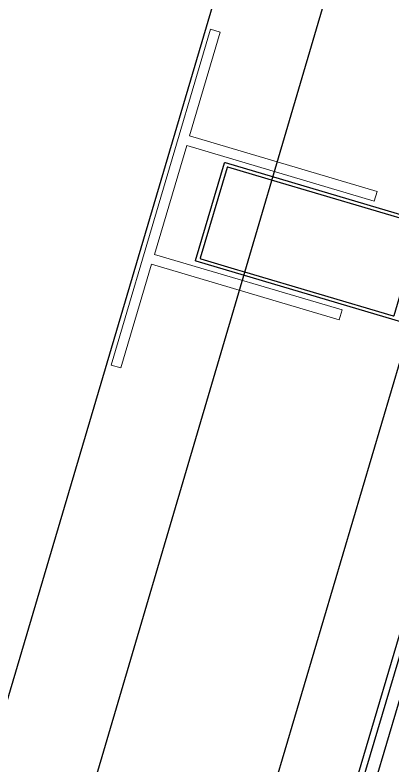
# Model space of a CAD drawing. Header units: millimetres. Extents: x 62878 to 70819, y -67946 to -61850.
# Drawn here: x 68160.17 to 68178.49, y -64939.81 to -64903.42 of the extents above; entities that cross this region are included whole.
import ezdxf

# ---------------------------------------------------------------- set-up
doc = ezdxf.new("R2010")
doc.units = ezdxf.units.MM
doc.layers.add('Dog_dos_yeni', color=63, linetype='Continuous', lineweight=5)
doc.layers.add('DOGRAMA', color=171, linetype='Continuous', lineweight=0)
doc.layers.add('ÇATI K', color=254, linetype='Continuous')

msp = doc.modelspace()

# ---------------------------------------------------------------- linework, layer by layer
msp.add_lwpolyline([(68896.021, -63031.435), (69030.259, -63071.184), (69185.279, -62547.653), (68892.999, -62461.107, 1.044368), (68063.198, -62298.73, 0.204375), (63106.96, -62494.783, 0.353953), (62932.94, -62997.825), (63753.185, -65779.598), (64154.954, -67142.153), (65336.723, -66792.622), (65336.7, -66829.112), (65270.535, -66829.071, 0.626789), (65270.199, -67369.071), (65531.845, -67369.234, 0.926242), (66130.088, -67369.606), (66391.733, -67369.769, 0.626743), (66392.069, -66829.769), (66326.147, -66829.728), (66326.17, -66793.238), (67506.156, -67144.128), (68467.025, -63899.086), (68625.204, -63946.037), (68896.024, -63031.423)], format="xyb")
at = {"layer": 'Dog_dos_yeni'}
msp.add_lwpolyline([(68164.837, -64920.407), (68169.663, -64904.106), (68170.143, -64904.248), (68168.652, -64909.282), (68177.761, -64911.979), (68177.619, -64912.459), (68168.51, -64909.762), (68166.949, -64915.035), (68176.058, -64917.733), (68175.916, -64918.212), (68166.807, -64915.515), (68165.316, -64920.549), (68164.837, -64920.407)], close=True, dxfattribs=at)
at = {"layer": 'DOGRAMA', "lineweight": -2}
for p, q in [((68178.912, -64920.069), (68167.079, -64960.03)), ((68183.013, -64920.449), (68170.953, -64961.177)), ((68183.588, -64920.619), (68171.528, -64961.347)), ((68182.364, -64921.582), (68170.665, -64961.092))]:
    msp.add_line(p, q, dxfattribs=at)
msp.add_lwpolyline([(66522.144, -66852.653), (67506.156, -67144.128), (68892.83, -62461.057)], dxfattribs=at)
at = {"layer": 'DOGRAMA', "lineweight": -2, "ltscale": 0.5}
msp.add_lwpolyline([(68179.072, -64918.364), (68168.966, -64915.372, -0.414214), (68168.946, -64915.335), (68170.348, -64910.598, -0.414214), (68170.386, -64910.578), (68180.492, -64913.57, -0.414214)], format="xyb", dxfattribs=at)
msp.add_lwpolyline([(68172.636, -64911.432), (68172.3, -64911.332), (68170.507, -64910.801, 0.414214), (68170.47, -64910.822), (68169.17, -64915.213, 0.414214), (68169.19, -64915.25), (68170.983, -64915.781), (68171.318, -64915.881), (68178.548, -64918.021, 0.414214), (68178.585, -64918.001), (68179.886, -64913.61, 0.414214), (68179.866, -64913.572)], format="xyb", close=True, dxfattribs=at)
at = {"layer": 'ÇATI K', "color": 0}
msp.add_line((68230.558, -64714.946), (67736.638, -66390.566), dxfattribs=at)

doc.saveas('drawing.dxf')
